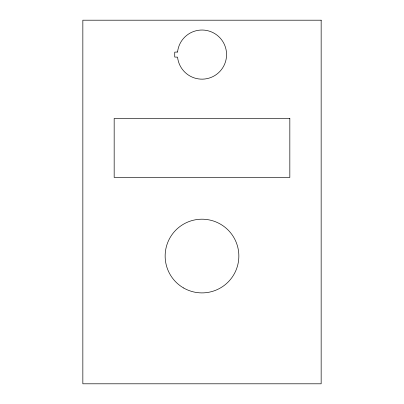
<?xml version="1.0" encoding="UTF-8"?>
<svg xmlns="http://www.w3.org/2000/svg" width="404" height="404" viewBox="0 0 404 404"><rect width="100%" height="100%" fill="white"/><g stroke="black" fill="none" stroke-linecap="round" stroke-linejoin="round"><path stroke-width="0.61" d="M177.568 52.025L174.73 52.136L174.73 57.05L177.568 57.161A24.568 24.568 0 0 0 215.019 75.427A24.568 24.568 0 0 0 215.019 33.759A24.568 24.568 0 0 0 177.568 52.025M321.155 20.2L82.845 20.2L82.845 383.8L321.155 383.8L321.155 20.2M289.83 118.468L114.17 118.468L114.17 177.432L289.83 177.432L289.83 118.468M183.573 287.961A36.85 36.85 0 0 0 238.85 256.05A36.85 36.85 0 0 0 183.573 224.134A36.85 36.85 0 0 0 183.573 287.961"/></g></svg>
